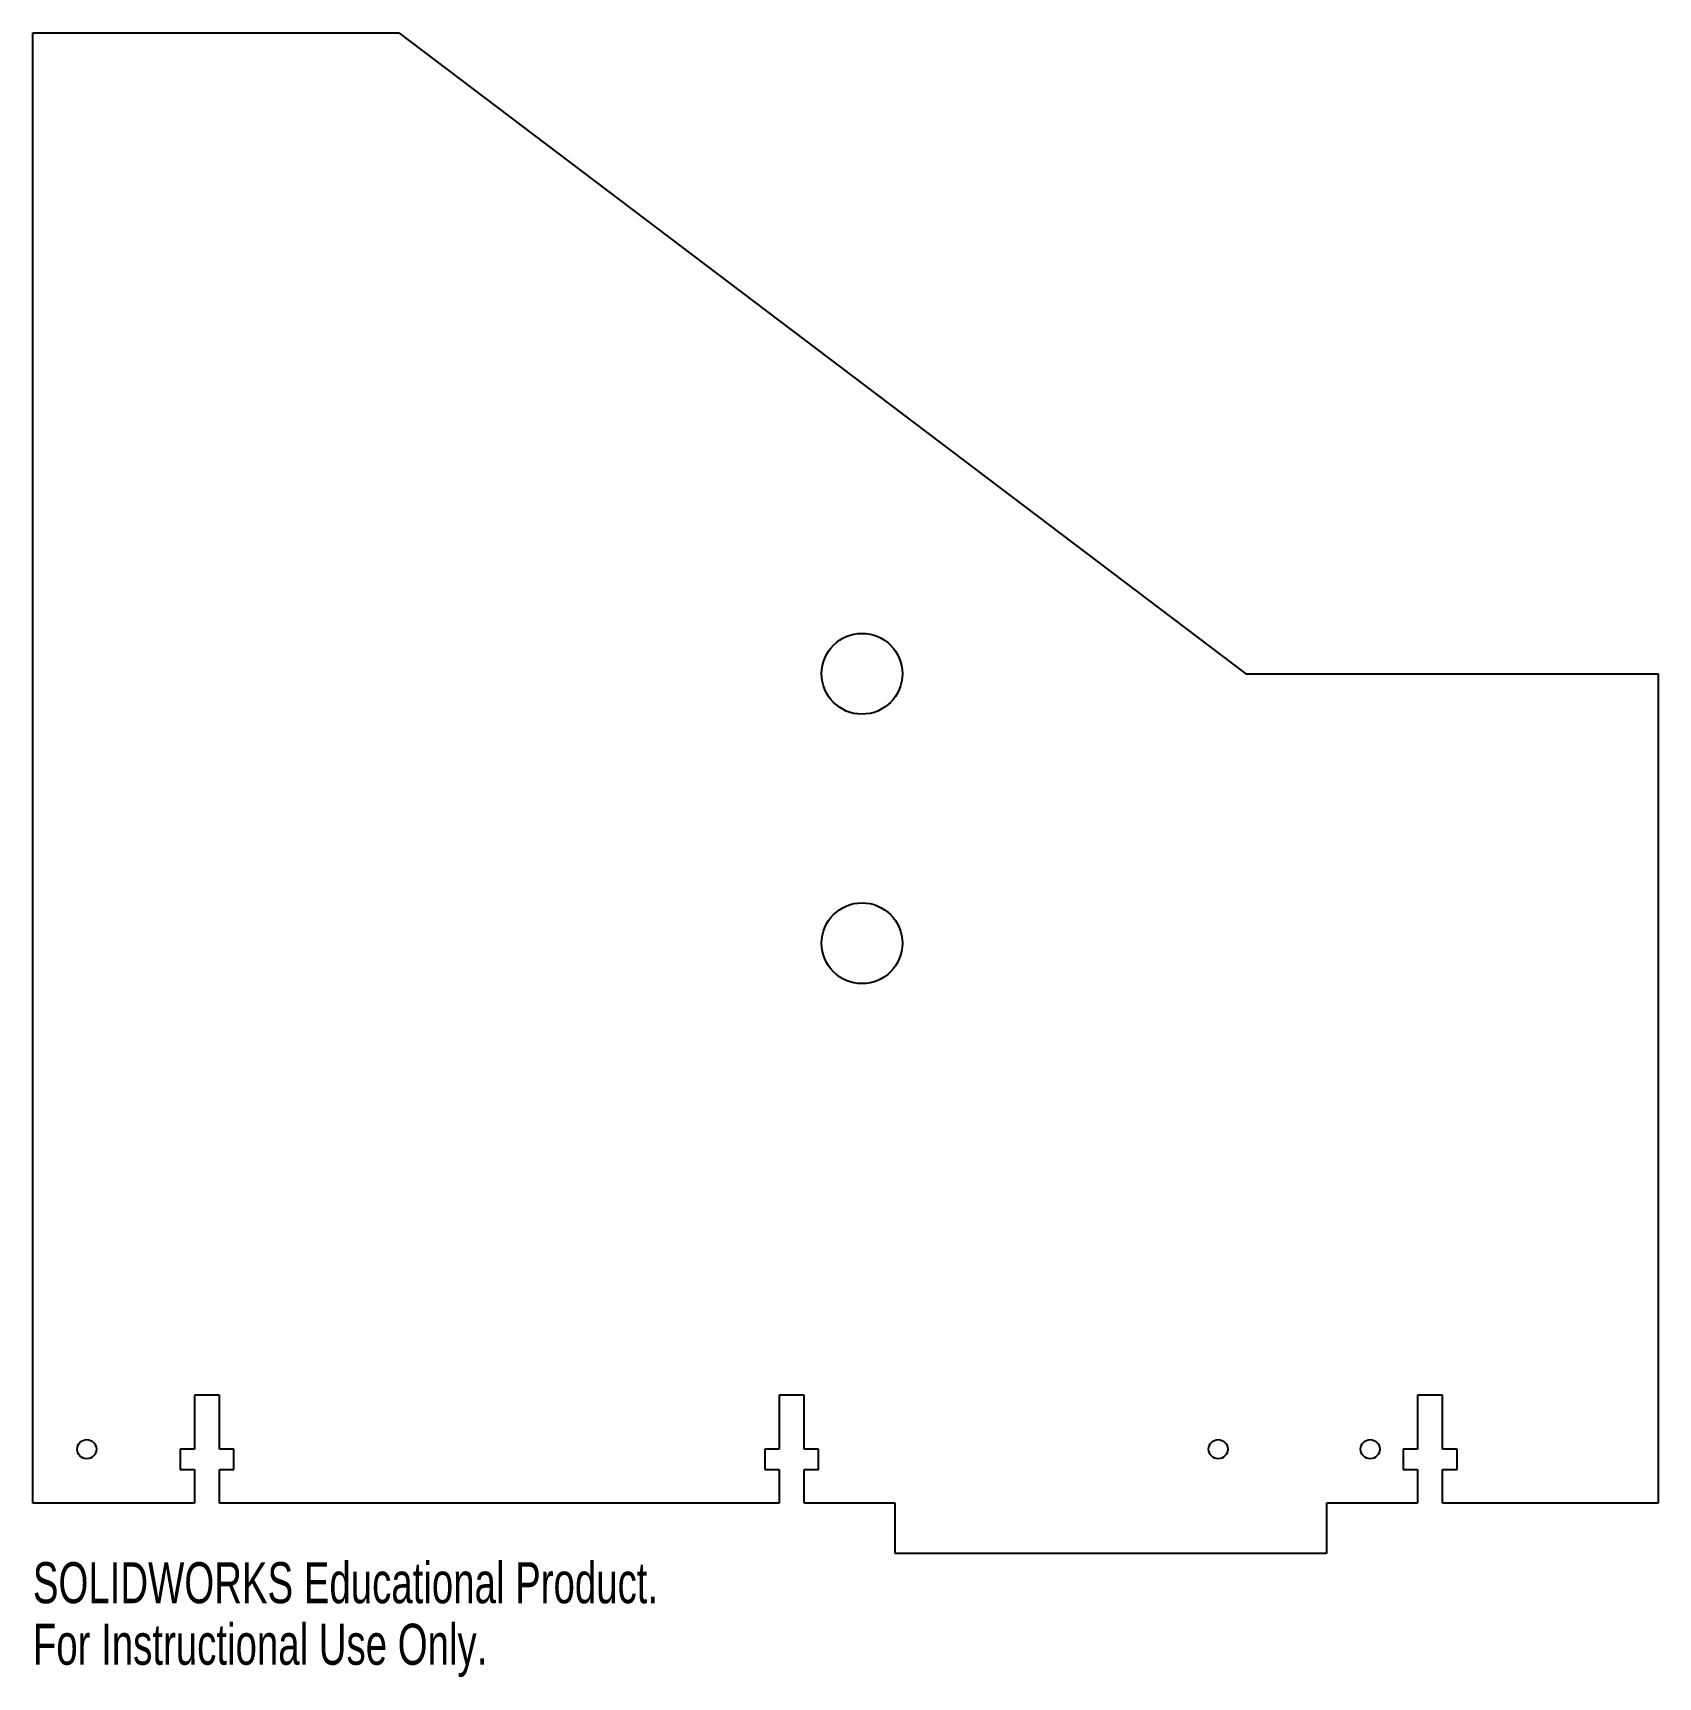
# Model space of a CAD drawing. Header units: inches. Extents: x -7.04 to 0.5, y -0.81 to 6.82.
import ezdxf

# ---------------------------------------------------------------- set-up
doc = ezdxf.new("R2010")
doc.units = ezdxf.units.IN
doc.header["$MEASUREMENT"] = 0
doc.styles.add('SLDTEXTSTYLE0', font='TXT', dxfattribs={"width": 0.7})

msp = doc.modelspace()

# ---------------------------------------------------------------- linework, layer by layer
at = {"color": 7, "linetype": 'Continuous', "lineweight": 25}
for p, q in [((-7.0405, 0), (-7.0405, 6.82)), ((-7.0405, 6.82), (-5.3425, 6.82)), ((-5.3425, 6.82), (-1.4135, 3.847)), ((-1.4135, 3.847), (0.5, 3.847)), ((0.5, 3.847), (0.5, 0)), ((-6.1745, 0.5), (-6.2905, 0.5)), ((-6.2905, 0.5), (-6.2905, 0.25)), ((-6.1745, 0.25), (-6.1745, 0.5)), ((-3.46225, 0.5), (-3.57825, 0.5)), ((-3.57825, 0.5), (-3.57825, 0.25)), ((-3.46225, 0.25), (-3.46225, 0.5)), ((-0.5, 0.5), (-0.616, 0.5)), ((-0.616, 0.5), (-0.616, 0.25)), ((-0.5, 0.25), (-0.5, 0.5)), ((-6.2905, 0.25), (-6.3575, 0.25)), ((-6.3575, 0.25), (-6.3575, 0.15625)), ((-6.1075, 0.25), (-6.1745, 0.25)), ((-6.1075, 0.15625), (-6.1075, 0.25)), ((-3.57825, 0.25), (-3.64525, 0.25)), ((-3.64525, 0.25), (-3.64525, 0.15625)), ((-3.39525, 0.25), (-3.46225, 0.25)), ((-3.39525, 0.15625), (-3.39525, 0.25)), ((-0.616, 0.25), (-0.683, 0.25)), ((-0.683, 0.25), (-0.683, 0.15625)), ((-0.433, 0.25), (-0.5, 0.25)), ((-0.433, 0.15625), (-0.433, 0.25)), ((-6.3575, 0.15625), (-6.2905, 0.15625)), ((-6.2905, 0.15625), (-6.2905, 0)), ((-6.1745, 0), (-6.1745, 0.15625)), ((-6.1745, 0.15625), (-6.1075, 0.15625)), ((-3.64525, 0.15625), (-3.57825, 0.15625)), ((-3.57825, 0.15625), (-3.57825, 0)), ((-3.46225, 0), (-3.46225, 0.15625)), ((-3.46225, 0.15625), (-3.39525, 0.15625)), ((-0.683, 0.15625), (-0.616, 0.15625)), ((-0.616, 0.15625), (-0.616, 0)), ((-0.5, 0), (-0.5, 0.15625)), ((-0.5, 0.15625), (-0.433, 0.15625)), ((-6.2905, 0), (-7.0405, 0)), ((-3.57825, 0), (-6.1745, 0)), ((-3.039125, 0), (-3.46225, 0)), ((-3.039125, -0.234), (-3.039125, 0)), ((-1.039125, 0), (-1.039125, -0.234)), ((-0.616, 0), (-1.039125, 0)), ((0.5, 0), (-0.5, 0)), ((-1.039125, -0.234), (-3.039125, -0.234))]:
    msp.add_line(p, q, dxfattribs=at)
for centre, radius in [((-3.1935, 3.847), 0.1875), ((-3.1935, 2.597), 0.1875), ((-6.7905, 0.25), 0.0445), ((-1.541, 0.25), 0.0445), ((-0.836, 0.25), 0.0445)]:
    msp.add_circle(centre, radius, dxfattribs=at)
at = {"color": 7, "linetype": 'Continuous'}
for centre in [(-6.7905, 0.25), (-1.541, 0.25), (-0.836, 0.25)]:
    msp.add_circle(centre, 0.0445, dxfattribs=at)

# ---------------------------------------------------------------- texts
at = {"color": 7, "linetype": 'Continuous', "char_height": 0.1903, "attachment_point": 1, "style": 'SLDTEXTSTYLE0'}
for s, insert in [('SOLIDWORKS Educational Product.', (-7.0405, -0.27414)), ('For Instructional Use Only.', (-7.0405, -0.55959))]:
    msp.add_mtext(s, dxfattribs=dict(at, insert=insert))

doc.saveas('drawing.dxf')
